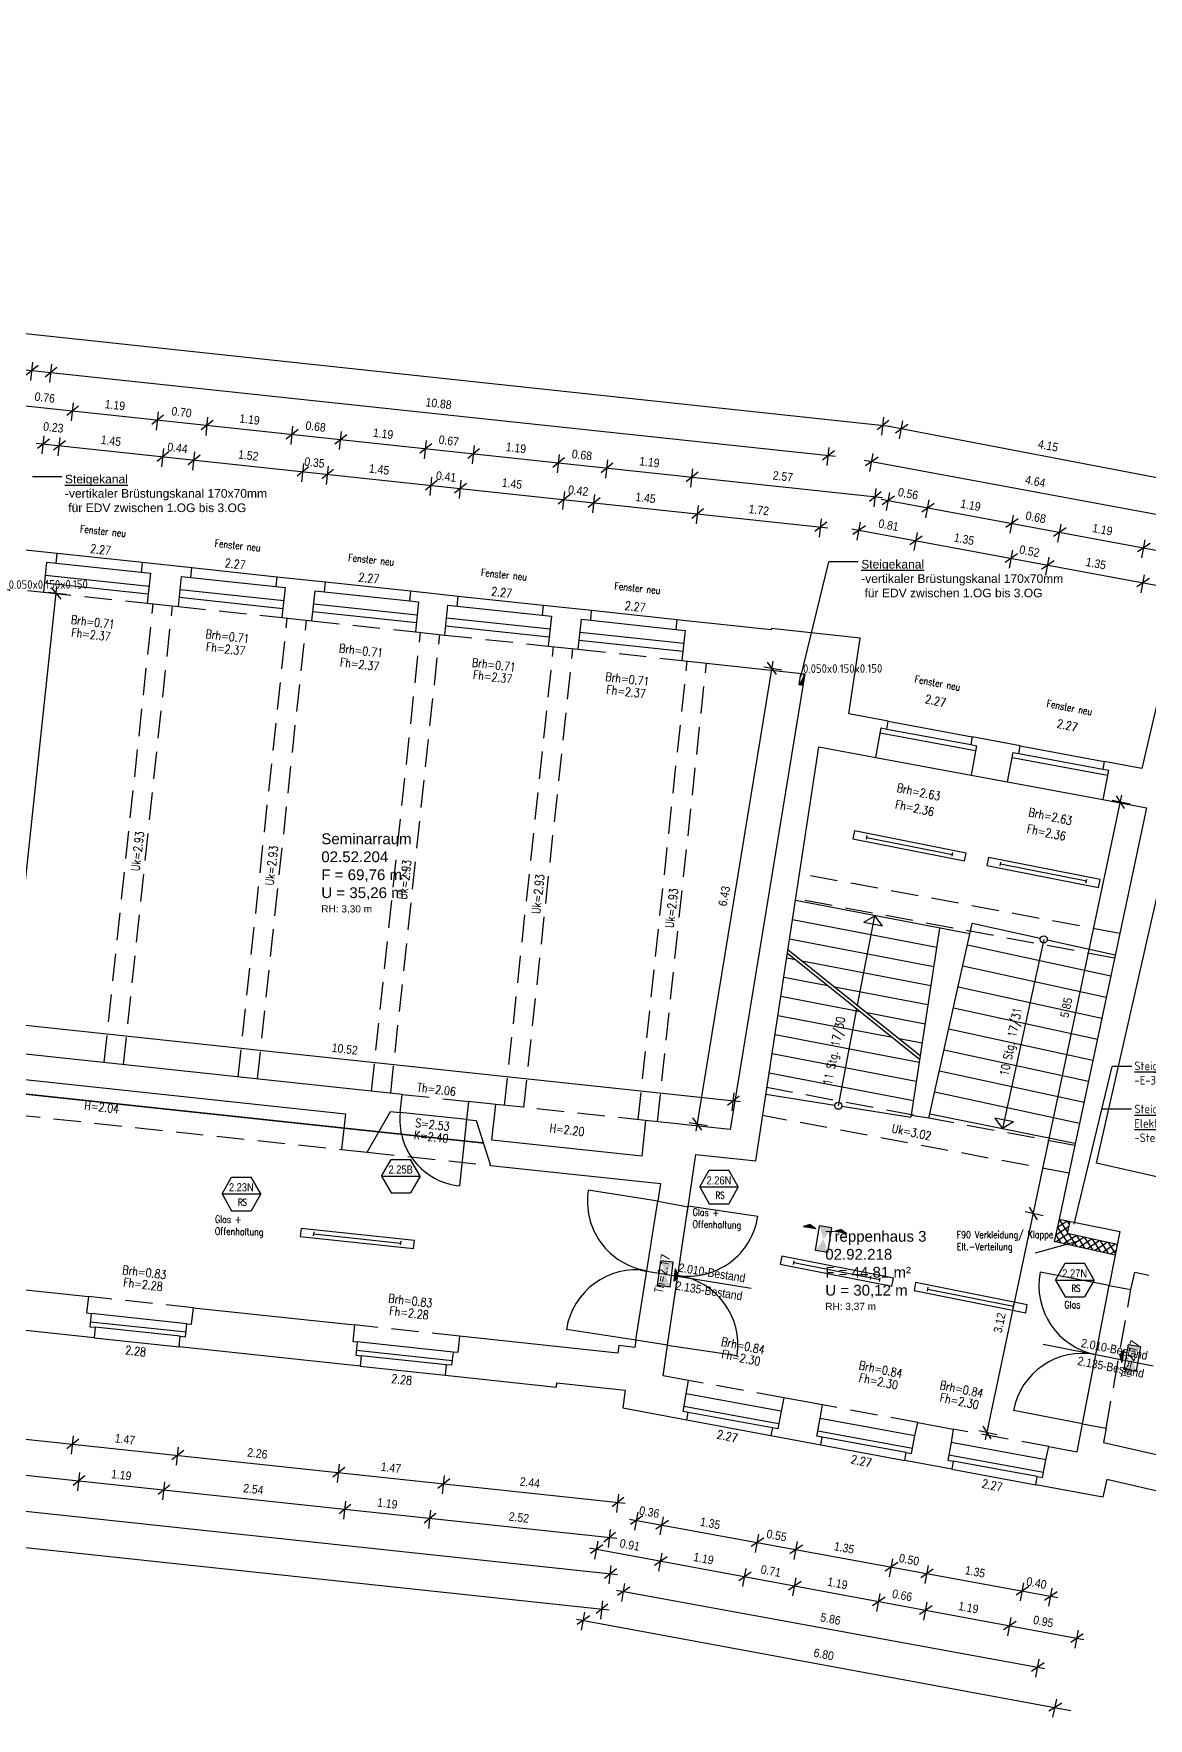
# Model space of a CAD drawing. Header units: metres. Extents: x 374 to 510, y -373 to -311.
# Drawn here: x 457.58 to 473.1, y -344.45 to -321 of the extents above; entities that cross this region are included whole.
import ezdxf
from ezdxf.enums import TextEntityAlignment as Align

# ---------------------------------------------------------------- set-up
doc = ezdxf.new("R2010")
doc.units = ezdxf.units.M
doc.header["$LTSCALE"] = 0.03
for name, pattern in [('AUSGEZOGEN', [0]), ('DOT', [0]), ('GESTRICHELT', [9, 6, -3]), ('STRICHLINIE', [19.05, 12.7, -6.35])]:
    doc.linetypes.add(name, pattern=pattern)
doc.layers.get('0').update_dxf_attribs({"linetype": 'CONTINUOUS'})
for name, color, linetype in [('A_abriss', 44, '_ABBRUCH'), ('A_ansicht', 9, 'CONTINUOUS'), ('A_bemaßung', 2, 'CONTINUOUS'), ('A_BRANDSCHUTZ', 10, 'CONTINUOUS'), ('A_Elektro', 1, 'CONTINUOUS'), ('A_fenster', 7, 'CONTINUOUS'), ('A_höhen', 3, 'CONTINUOUS'), ('A_NR_TÜR', 1, 'CONTINUOUS'), ('A_räume', 5, 'CONTINUOUS'), ('A_schraffur', 10, 'CONTINUOUS'), ('A_text', 5, 'CONTINUOUS'), ('A_treppe', 3, 'CONTINUOUS'), ('A_trockenbau', 2, 'CONTINUOUS'), ('A_Tuernummern', 1, 'CONTINUOUS'), ('A_TXT-TUER', 1, 'CONTINUOUS'), ('A_türen', 9, 'CONTINUOUS'), ('A_verdeckt', 8, 'STRICHLINIE'), ('A_wände', 4, 'CONTINUOUS'), ('E__DURCHBR', 2, 'CONTINUOUS'), ('E__LEUCHTEN', 6, 'AUSGEZOGEN'), ('E__VERSYS', 2, 'AUSGEZOGEN')]:
    doc.layers.add(name, color=color, linetype=linetype)
doc.styles.add('arial-n', font='ARIALN.TTF')
doc.styles.add('BOLDSIMP_FNT', font='TXT', dxfattribs={"height": 1})
doc.styles.add('ISO9', font='iso8.shx', dxfattribs={"height": 0.12})
doc.styles.add('NORM', font='simplex.shx', dxfattribs={"width": 0.7, "bigfont": 'bigfont.shx'})
doc.styles.add('PITSIMP8', font='PITSIMP8.SHX')
doc.styles.add('SIMPLEX', font='simplex.shx', dxfattribs={"width": 0.8, "height": 0.1})
doc.styles.get("Standard").update_dxf_attribs({"font": 'ARIAL.TTF', "height": 1})
doc.linetypes.add('_ABBRUCH', pattern='A,25,[101,cadkon.shx,S=3.5,R=0,X=0,Y=0],25', length=50)

# ---------------------------------------------------------------- blocks, each defined once
blk = doc.blocks.new('SLASH1')
at = {"layer": 'A_bemaßung', "color": 2, "linetype": 'Continuous'}
for p, q in [((0.07663, 0.07663), (-0.07319, -0.07319)), ((0, -0.14068), (0, 0.11466))]:
    blk.add_line(p, q, dxfattribs=at)
blk = doc.blocks.new('Tür-Nr')
at = {"layer": 'A_NR_TÜR'}
for p, q in [((-0.057, -108.865), (0.077, -108.632)), ((0.077, -108.632), (0.347, -108.632)), ((0.481, -108.865), (0.347, -108.632)), ((-0.057, -108.865), (0.481, -108.865)), ((-0.057, -108.865), (0.077, -109.098)), ((0.481, -108.865), (0.347, -109.098)), ((0.077, -109.098), (0.347, -109.098))]:
    blk.add_line(p, q, dxfattribs=at)
at = {"layer": 'A_TXT-TUER', "style": 'arial-n', "flags": 4}
blk.add_attdef('TÜR-NR.', text='', height=0.113, dxfattribs=at).set_placement((0.211, -108.772), align=Align.MIDDLE_CENTER)
at = {"layer": 'A_TXT-TUER', "style": 'NORM', "width": 0.7}
for tag, flags, p in [('BRANDSCHUTZ', 4, (0.229, -108.981)), ('ABMESSUNG', 5, (0.214, -109.333)), ('DIN', 5, (0.214, -109.198)), ('MATERIAL', 5, (0.214, -109.467)), ('WANDART', 5, (0.214, -109.601)), ('ZARGE', 5, (0.214, -109.736)), ('BESCHLÄGE', 5, (0.214, -110.005)), ('SCHLOSS', 5, (0.214, -109.87)), ('SONSTIGES', 5, (0.214, -110.139))]:
    blk.add_attdef(tag, text='', height=0.0784, dxfattribs=dict(at, flags=flags)).set_placement(p, align=Align.MIDDLE_CENTER)
blk = doc.blocks.new('Deckendurchbruch')
for p, q in [((1, 1), (0, 1)), ((0, 1), (0, 0)), ((0, 0), (1, 0)), ((1, 0), (1, 1))]:
    blk.add_line(p, q)
blk.add_solid([(0, 0), (1, 1), (0, 1)])
blk = doc.blocks.new('A$C323A5F6B')
at = {"layer": 'E__DURCHBR', "color": 2, "linetype": 'Continuous', "ltscale": 5}
ref = blk.add_blockref('Deckendurchbruch', (59.082, 19.219), dxfattribs=dict(at, xscale=0.05300000142002857, yscale=0.1499999999999773, zscale=1.1, rotation=171.2059939424837))
ref.add_attrib('EC_DIM', '0.050x0.150x0.150', (59.066, 19.239), dxfattribs={"color": 2, "linetype": 'Continuous', "height": 0.12, "rotation": 0.2029, "style": 'ISO9'})
ref = blk.add_blockref('Deckendurchbruch', (70.143, 18.048), dxfattribs=dict(at, xscale=0.05300000142002857, yscale=0.1499999999999773, zscale=1.1, rotation=171.2059939424837))
ref.add_attrib('EC_DIM', '0.050x0.150x0.150', (70.126, 18.068), dxfattribs={"color": 2, "linetype": 'Continuous', "height": 0.12, "rotation": 0.2029, "style": 'ISO9'})
blk = doc.blocks.new('A$C21574063')
at = {"layer": 'E__VERSYS', "color": 7, "linetype": 'Continuous', "ltscale": 5}
for p, q in [((59.807, 20.799), (59.397, 20.799)), ((70.096, 18.013), (70.483, 19.613)), ((70.894, 19.613), (70.483, 19.613)), ((73.901, 10.393), (74.431, 12.587)), ((74.705, 12.587), (74.431, 12.587)), ((74.698, 11.993), (74.288, 11.993))]:
    blk.add_line(p, q, dxfattribs=at)
at = {"layer": 'E__VERSYS', "color": 7, "char_height": 0.12, "attachment_point": 7}
for insert in [(59.849, 20.306), (70.935, 19.12)]:
    blk.add_mtext('{\\LSteigekanal\\P}-vertikaler Brüstungskanal 170x70mm \\P für EDV zwischen 1.OG bis 3.OG', dxfattribs=dict(at, insert=insert))
at = {"layer": 'E__VERSYS', "color": 7, "insert": (74.739, 11.5), "char_height": 0.12, "attachment_point": 7, "style": 'ISO9'}
blk.add_mtext('{\\LSteigetrasse von UG bis 3. OG für SIB\\P}-E-30 C-Schiene + Bügelschellen B=100mm \\P\\P{\\LSteigetrasse von UG bis 3. OG für  \\PElektro, Hausalarm, LWL und EDV\\P}-Steigekanal PVC B/H=150x60mm', dxfattribs=at)
blk = doc.blocks.new('A$C56D64A2A')
at = {"layer": 'E__VERSYS', "color": 3, "linetype": 'GESTRICHELT', "ltscale": 5, "const_width": 0.02}
blk.add_lwpolyline([(20.731, 16.326), (65.675, 11.523)], dxfattribs=at)
blk = doc.blocks.new('PU1')
at = {"color": 3}
for p, q in [((-119, -55), (-119, 70)), ((-119, 70), (131, 70)), ((131, -55), (131, 70)), ((-119, -55), (131, -55)), ((-56, -87), (69, -87)), ((6, -118), (-56, -87)), ((6, -118), (69, -87))]:
    blk.add_line(p, q, dxfattribs=at)
for points in [[(-119, 70), (-119, -55), (131, -55), (131, 70)], [(69, -87), (-56, -87), (6, -118)]]:
    blk.add_solid(points, dxfattribs=at)
blk = doc.blocks.new('2DEL_458')
for p, q in [((-0.384, -0.236), (-0.384, 0.236)), ((0.384, -0.236), (0.384, 0.236)), ((-0.384, 0), (0.384, 0))]:
    blk.add_line(p, q)
blk.add_lwpolyline([(-0.5, -0.5), (0.5, -0.5), (0.5, 0.5), (-0.5, 0.5)], close=True)
at = {"style": 'PITSIMP8', "flags": 9}
for tag, p in [('RAUM/GRUPPE', (-0.03, 0.159)), ('BEZEICHNUNG', (-0.03, 0.179)), ('VOLUMENSTROM', (-0.03, 0.039)), ('DRUCK/-STUFE', (-0.03, 0.019)), ('POS.NR.G-LV', (-0.03, 0.139)), ('ANSCHLUSS', (-0.03, -0.001)), ('KENNUNG', (-0.03, 0.079)), ('LEISTUNG', (-0.03, 0.059)), ('FABRIKAT', (-0.03, 0.119)), ('TYP', (-0.03, 0.099)), ('SPANNUNG/FREQUENZ', (-0.03, -0.121)), ('TEMPERATUR', (-0.03, -0.061)), ('SCHUTZART', (-0.03, -0.101)), ('DREHZAHL', (-0.03, -0.081)), ('GROESSE', (-0.03, -0.021)), ('GEWICHT', (-0.03, -0.141)), ('DN', (-0.03, -0.041)), ('FREI', (-0.03, -0.161)), ('FREI', (-0.03, -0.181)), ('FREI', (-0.03, -0.201))]:
    blk.add_attdef(tag, text='', height=0.01, dxfattribs=at).set_placement(p, align=Align.MIDDLE)
blk = doc.blocks.new('PL_PR')
at = {"color": 3}
for p, q in [((123, 155), (92, 217)), ((92, 217), (92, 92)), ((-127, -64), (-127, 61)), ((-127, 61), (123, 61)), ((123, 155), (92, 92)), ((123, -64), (123, 61)), ((-127, -64), (123, -64)), ((92, -220), (92, -95)), ((123, -158), (92, -95)), ((123, -158), (92, -220))]:
    blk.add_line(p, q, dxfattribs=at)
for points in [[(92, 92), (92, 217), (123, 155)], [(-127, 61), (-127, -64), (123, -64), (123, 61)], [(92, -95), (92, -220), (123, -158)]]:
    blk.add_solid(points, dxfattribs=at)

msp = doc.modelspace()

# ---------------------------------------------------------------- hatches: boundary and pattern name
at = {"layer": 'A_schraffur', "linetype": 'Continuous'}
h = msp.add_hatch(dxfattribs=at)
h.set_pattern_fill('ANSI37', color=256, scale=0.025, style=0)
h.set_pattern_definition([(123.032, (471.85656, -337.50235), (-0.066545, -0.0432684), []), (213.032, (471.85656, -337.50235), (0.0432684, -0.066545), [])])
h.paths.add_polyline_path([(471.9661, -337.70114), (472.00353, -337.53244), (471.85656, -337.50235), (471.78716, -337.81509), (472.63586, -338.00341), (472.66439, -337.8561)])

# ---------------------------------------------------------------- linework, layer by layer
at = {"layer": 'A_abriss', "ltscale": 0.3}
for p, q in [((466.2671, -337.25355), (465.29899, -337.10175)), ((465.96356, -339.18976), (466.2671, -337.25355)), ((465.96356, -339.18976), (464.99545, -339.03799))]:
    msp.add_line(p, q, dxfattribs=at)
for centre, start, end in [((466.26711, -337.25353), 171.089813, 261.089895), ((465.96356, -339.18977), 81.090297, 171.089722)]:
    msp.add_arc(centre, 0.97994, start, end, dxfattribs=at)
at = {"layer": 'A_ansicht', "color": 9, "linetype": 'Continuous'}
for p, q in [((459.08944, -328.3624), (457.90622, -328.23605)), ((460.96377, -328.56258), (459.78056, -328.43621)), ((457.73186, -328.64427), (459.17356, -328.79833)), ((459.6062, -328.84457), (461.04789, -328.99865)), ((462.82319, -328.76117), (461.63999, -328.63481)), ((464.67268, -328.95871), (463.48948, -328.83232)), ((461.4656, -329.04329), (462.9073, -329.19734)), ((466.53208, -329.15729), (465.34668, -329.03069)), ((463.31507, -329.24093), (464.75677, -329.39501)), ((465.17448, -329.43964), (466.61619, -329.59375)), ((469.47655, -330.57121), (470.6465, -330.78843)), ((471.31172, -330.91196), (472.48167, -331.12919)), ((469.30168, -331.07479), (470.6289, -331.32126)), ((471.13682, -331.41567), (472.46403, -331.66213)), ((459.71268, -338.95894), (458.38034, -338.81654)), ((458.41953, -339.15569), (459.60272, -339.28206)), ((463.41657, -339.35474), (462.08423, -339.21238)), ((462.12345, -339.55127), (463.30665, -339.67765)), ((467.98171, -340.17809), (466.66386, -339.93596)), ((466.67314, -340.29867), (467.8431, -340.51593)), ((469.84662, -340.52049), (468.52877, -340.27837)), ((468.53737, -340.64481), (469.70726, -340.86205)), ((471.66978, -340.85565), (470.35191, -340.61354)), ((470.35989, -340.98324), (471.52982, -341.20046))]:
    msp.add_line(p, q, dxfattribs=at)
at = {"layer": 'A_bemaßung', "linetype": 'Continuous'}
for p, q in [((418.38188, -320.99748), (469.50091, -326.46053)), ((418.34894, -321.49681), (468.74074, -326.88214)), ((418.27561, -321.99183), (469.39466, -327.45486)), ((469.4833, -326.4621), (473.86943, -327.30211)), ((457.61279, -326.69859), (468.63446, -327.87648)), ((469.1472, -326.93641), (473.90488, -327.81721)), ((469.37759, -327.47874), (473.6564, -328.27088)), ((468.97022, -327.89251), (473.7279, -328.77329)), ((457.19874, -335.27817), (457.90252, -328.69264)), ((466.79954, -336.27778), (467.87178, -329.73626)), ((470.82912, -340.57442), (472.72678, -331.6)), ((456.7547, -334.72787), (467.41765, -335.8674)), ((417.85116, -336.33139), (465.81174, -341.4569)), ((418.17204, -336.86852), (465.69501, -341.94727)), ((417.7449, -337.32572), (465.70547, -342.45124)), ((417.11072, -337.7608), (465.58874, -342.94162)), ((465.87302, -341.67862), (471.83594, -342.77018)), ((465.31636, -342.08177), (472.20059, -343.3562)), ((465.69174, -342.66899), (471.65467, -343.76056)), ((465.13329, -343.0708), (472.01751, -344.34524))]:
    msp.add_line(p, q, dxfattribs=at)
at = {"layer": 'A_bemaßung'}
for p, q in [((466.02871, -338.2135), (467.56778, -338.46359)), ((471.63353, -339.2436), (473.16292, -339.54725))]:
    msp.add_line(p, q, dxfattribs=at)
at = {"layer": 'A_fenster', "color": 10, "linetype": 'Continuous'}
for p, q in [((457.89193, -328.36971), (459.07513, -328.49617)), ((459.76625, -328.57001), (460.94947, -328.69647)), ((461.62569, -328.76872), (462.80888, -328.89517)), ((463.47513, -328.96638), (464.65833, -329.09282)), ((465.33457, -329.1651), (466.51775, -329.29155)), ((469.45648, -330.67937), (470.6264, -330.89663)), ((469.36505, -330.73358), (470.69227, -330.98003)), ((471.20019, -331.07431), (472.52743, -331.32077)), ((471.29165, -331.02008), (472.46157, -331.23735))]:
    msp.add_line(p, q, dxfattribs=at)
at = {"layer": 'A_fenster', "linetype": 'Continuous'}
for p, q in [((457.74357, -328.53486), (459.18526, -328.68894)), ((459.61789, -328.73519), (461.05957, -328.88926)), ((461.47729, -328.93389), (462.91899, -329.08799)), ((463.32676, -329.13153), (464.76847, -329.28564)), ((465.18617, -329.33027), (466.62788, -329.48435)), ((459.69991, -339.07825), (458.36756, -338.93585)), ((459.61844, -339.13491), (458.43526, -339.00847)), ((463.40384, -339.47408), (462.07149, -339.33169)), ((463.32233, -339.53074), (462.13916, -339.4043)), ((467.9492, -340.3551), (466.63134, -340.11298)), ((467.86269, -340.4104), (466.69235, -340.19539)), ((469.8141, -340.69752), (468.49625, -340.4554)), ((469.72756, -340.75282), (468.55721, -340.53779)), ((471.63725, -341.03267), (470.31938, -340.79054)), ((471.55071, -341.08796), (470.38039, -340.87295))]:
    msp.add_line(p, q, dxfattribs=at)
at = {"layer": 'A_text'}
msp.add_line((471.52799, -337.97394), (472.11121, -337.81017), dxfattribs=at)
at = {"layer": 'A_treppe', "linetype": 'Continuous'}
for p, q in [((470.61379, -333.5318), (468.18394, -333.06677)), ((468.14328, -333.3333), (470.15067, -333.71735)), ((470.1913, -333.45095), (469.78959, -336.08538)), ((470.04019, -336.09884), (470.64599, -333.38763)), ((471.59187, -333.59698), (470.64599, -333.38763)), ((468.10266, -333.5998), (470.11003, -333.98386)), ((470.57995, -333.68332), (472.57406, -334.11736)), ((472.6354, -333.82794), (471.68953, -333.6186)), ((468.06202, -333.86634), (468.18302, -333.88949)), ((468.27603, -333.90729), (470.06939, -334.25038)), ((470.51462, -333.9756), (472.51198, -334.41034)), ((468.02137, -334.13284), (468.63343, -334.24994)), ((467.98074, -334.39934), (469.08385, -334.61039)), ((468.72642, -334.26772), (470.02877, -334.51687)), ((470.44933, -334.26785), (472.44985, -334.7033)), ((467.94011, -334.66586), (469.53427, -334.97086)), ((469.17684, -334.62817), (469.98812, -334.78338)), ((470.384, -334.56013), (472.38777, -334.99629)), ((467.89947, -334.93237), (469.90686, -335.31642)), ((470.3187, -334.85243), (472.32566, -335.28925)), ((469.62726, -334.98864), (469.94749, -335.04992)), ((470.25339, -335.14466), (472.26356, -335.58222)), ((467.85883, -335.19889), (469.86623, -335.58293)), ((467.81818, -335.46538), (469.82557, -335.84944)), ((470.18808, -335.43695), (472.20145, -335.87518)), ((467.7729, -335.76246), (468.73189, -335.91602)), ((470.12277, -335.72921), (472.13938, -336.16813)), ((468.83063, -335.93184), (469.78959, -336.08538)), ((470.04019, -336.09884), (469.79328, -336.06121)), ((470.05423, -336.03599), (472.08036, -336.4466))]:
    msp.add_line(p, q, dxfattribs=at)
at = {"layer": 'A_treppe', "color": 1, "linetype": 'Continuous'}
for p, q in [((469.04883, -334.52574), (469.28762, -333.27799)), ((469.13456, -333.3705), (469.28762, -333.27799)), ((469.39571, -333.42048), (469.28762, -333.27799)), ((469.13456, -333.3705), (469.39571, -333.42048)), ((471.64069, -333.60779), (471.06728, -336.24129)), ((468.78125, -335.92394), (469.03943, -334.57487)), ((470.96076, -336.09763), (471.0673, -336.24127)), ((471.22137, -336.15044), (470.96076, -336.09763)), ((471.22137, -336.15044), (471.0673, -336.24127))]:
    msp.add_line(p, q, dxfattribs=at)
for centre in [(471.64069, -333.60778), (468.78127, -335.92391)]:
    msp.add_circle(centre, 0.05, dxfattribs=at)
at = {"layer": 'A_trockenbau'}
for p, q in [((471.85656, -337.50235), (471.78716, -337.81509)), ((472.00353, -337.53244), (471.9661, -337.70114)), ((472.66439, -337.8561), (471.9661, -337.70114)), ((472.63586, -338.00341), (471.78716, -337.81509))]:
    msp.add_line(p, q, dxfattribs=at)
at = {"layer": 'A_türen', "linetype": 'Continuous'}
for q in [(462.68084, -336.01765), (463.50664, -337.0412)]:
    msp.add_line((463.6055, -336.11651), q, dxfattribs=at)
at = {"layer": 'A_türen', "color": 10, "linetype": 'Continuous'}
for p, q in [((466.40314, -339.25684), (466.69087, -337.31821)), ((466.69087, -337.31821), (467.6602, -337.46205)), ((472.55391, -338.42661), (471.59054, -338.24006)), ((472.18079, -340.35335), (472.55391, -338.42661)), ((466.40314, -339.25684), (467.37246, -339.4007)), ((472.18079, -340.35335), (471.21744, -340.1668))]:
    msp.add_line(p, q, dxfattribs=at)
at = {"layer": 'A_türen', "linetype": 'Continuous'}
msp.add_arc((463.6055, -336.11651), 0.92995, 173.897345, 263.897599, dxfattribs=at)
at = {"layer": 'A_türen', "color": 10, "linetype": 'Continuous'}
for centre, radius, start, end in [((466.69087, -337.31819), 0.97994, 261.558156, 351.558238), ((466.40314, -339.25685), 0.97994, 351.558329, 81.557754), ((472.55391, -338.42661), 0.98127, 169.040709, 259.039092), ((472.18079, -340.35335), 0.98126, 79.041169, 169.040487)]:
    msp.add_arc(centre, radius, start, end, dxfattribs=at)
at = {"layer": 'A_verdeckt', "linetype": 'STRICHLINIE'}
for p, q in [((457.71805, -328.77351), (459.15976, -328.92758)), ((458.55929, -335.32299), (459.24185, -328.93626)), ((458.82773, -335.35167), (459.51027, -328.96514)), ((459.59237, -328.97384), (461.03409, -329.12788)), ((460.42616, -335.5225), (461.10872, -329.13577)), ((460.69462, -335.55119), (461.37714, -329.16466)), ((461.45179, -329.17253), (462.89351, -329.32661)), ((462.28061, -335.72068), (462.96316, -329.33394)), ((462.54906, -335.74936), (463.23157, -329.36282)), ((463.30128, -329.37019), (464.74296, -329.52427)), ((464.13505, -335.91887), (464.81761, -329.53214)), ((464.40351, -335.94755), (465.08602, -329.56101)), ((465.16067, -329.5689), (466.60236, -329.72296)), ((465.99445, -336.11758), (466.67696, -329.73104)), ((466.2629, -336.14628), (466.94541, -329.7599)), ((472.69977, -333.52428), (468.24079, -332.69395)), ((472.62678, -333.86867), (468.18771, -333.04207)), ((455.01482, -335.80184), (461.86539, -336.53396)), ((462.7077, -335.76633), (463.64232, -335.86621)), ((472.07344, -336.47911), (467.7867, -335.67204)), ((466.09817, -336.12866), (464.01019, -335.90552)), ((471.9919, -336.86377), (467.72741, -336.06086)), ((462.21932, -336.57177), (463.93939, -336.75558)), ((466.40287, -339.25862), (466.68879, -337.33112)), ((459.80173, -338.73716), (458.34015, -338.58096)), ((472.51, -340.4145), (472.85429, -338.48239)), ((463.50562, -339.13299), (462.04404, -338.97676)), ((468.02167, -339.99224), (466.69397, -339.74831)), ((469.88654, -340.33465), (468.55889, -340.09073)), ((471.70972, -340.66981), (470.38201, -340.42588))]:
    msp.add_line(p, q, dxfattribs=at)
at = {"layer": 'A_verdeckt', "linetype": 'Continuous'}
for p, q in [((468.07974, -333.75019), (469.92099, -335.22371)), ((468.07202, -333.80065), (469.91329, -335.2742))]:
    msp.add_line(p, q, dxfattribs=at)
at = {"layer": 'A_wände', "linetype": 'Continuous'}
for points in [[(457.49386, -328.75259), (457.71805, -328.77351), (457.76269, -328.35591), (457.89193, -328.36971), (457.90622, -328.23605), (457.15535, -328.15583)], [(459.15976, -328.92758), (459.59237, -328.97384), (459.63701, -328.55621), (459.76625, -328.57001), (459.78056, -328.43621), (459.08944, -328.3624), (459.07513, -328.49617), (459.20438, -328.50997), (459.15976, -328.92758)], [(461.03409, -329.12788), (461.45179, -329.17253), (461.49642, -328.75491), (461.62569, -328.76872), (461.63999, -328.63481), (460.96377, -328.56258), (460.94947, -328.69647), (461.07874, -328.71026), (461.03409, -329.12788)], [(463.34592, -328.95257), (463.47513, -328.96638), (463.48948, -328.83232), (462.82319, -328.76117), (462.80888, -328.89517), (462.93812, -328.90899), (462.89351, -329.32661), (463.30128, -329.37019), (463.34592, -328.95257)], [(464.74296, -329.52427), (465.16067, -329.5689), (465.20529, -329.15129), (465.33457, -329.1651), (465.34668, -329.03069), (464.67268, -328.95871), (464.65833, -329.09282), (464.78761, -329.10665), (464.74296, -329.52427)], [(468.92579, -330.46894), (469.0845, -329.41583), (467.84552, -329.27884), (467.84356, -329.29737), (466.53208, -329.15729), (466.51775, -329.29155), (466.647, -329.30536), (466.60205, -329.72607), (468.31653, -329.9105), (467.27572, -336.2545), (466.09817, -336.12866), (466.04503, -336.62578), (463.95706, -336.40266), (464.01019, -335.90552), (463.63236, -335.86514), (463.6055, -336.11651), (463.73973, -336.1309), (463.93937, -336.75562), (466.30357, -337.0083), (466.26717, -337.25383), (466.68879, -337.33112), (466.79678, -336.60282), (467.63125, -336.69145), (468.51008, -330.92778), (469.30168, -331.07479), (469.37784, -330.66475), (469.45648, -330.67937), (469.47655, -330.57121), (468.92579, -330.46894)], [(473.24333, -330.21521), (473.00753, -331.22683), (472.48167, -331.12919)], [(471.21299, -331.00549), (471.29165, -331.02008), (471.31172, -330.91196), (470.6465, -330.78843), (470.6264, -330.89663), (470.70505, -330.91124), (470.62889, -331.32135), (471.13682, -331.41567), (471.21299, -331.00549)], [(473.23502, -336.91963), (472.37697, -336.72501), (473.69322, -330.92212)], [(472.48167, -331.12919), (472.46157, -331.23735), (472.54023, -331.25195), (472.46403, -331.66213), (473.07058, -331.77491), (471.85656, -337.50235), (472.69947, -337.67495), (472.55391, -338.42661), (472.8543, -338.48239), (472.90921, -338.24011), (473.10425, -338.28437)], [(455.06797, -335.30466), (461.91853, -336.0368), (461.86539, -336.53396), (462.21932, -336.57177), (462.54659, -336.00331), (462.68084, -336.01765), (462.7077, -335.76633), (456.81163, -335.13623)], [(458.38034, -338.81654), (458.36067, -339.00051), (458.43526, -339.00847), (458.41952, -339.1557), (455.85901, -338.88221), (455.87475, -338.73483), (455.94933, -338.74281), (455.96898, -338.55886), (456.0336, -338.56575), (456.05804, -338.33706), (458.34013, -338.58094), (458.3157, -338.80964), (458.38034, -338.81654)], [(459.61844, -339.13491), (459.69301, -339.14287), (459.71268, -338.95894), (459.77728, -338.96585), (459.80173, -338.73716), (462.04406, -338.97678), (462.01961, -339.20548), (462.08423, -339.21238), (462.06458, -339.39633), (462.13916, -339.4043), (462.12345, -339.55127), (459.60272, -339.28206), (459.61844, -339.13491)], [(464.86295, -339.78461), (465.81469, -339.88626), (465.77887, -340.13261), (466.67314, -340.29867), (466.69235, -340.19539), (466.61857, -340.18183), (466.66386, -339.93596), (466.69397, -339.74831), (466.33992, -339.68328), (466.40287, -339.25862), (465.96356, -339.18976), (465.94811, -339.28841), (465.72423, -339.26449), (465.71307, -339.3689), (463.50562, -339.13299), (463.48119, -339.36167), (463.41657, -339.35474), (463.39692, -339.5387), (463.32233, -339.53074), (463.30665, -339.67765), (464.85673, -339.8432), (464.86295, -339.78461)], [(468.48347, -340.52423), (468.52877, -340.27837), (468.55889, -340.09073), (468.02167, -339.99224), (467.98665, -340.179), (467.93643, -340.42396), (467.86269, -340.4104), (467.8431, -340.51593), (468.53737, -340.64481), (468.55721, -340.53779), (468.48347, -340.52423)], [(470.34699, -340.61262), (470.35191, -340.61354), (470.30662, -340.85938), (470.38039, -340.87295), (470.35989, -340.98324), (469.70726, -340.86205), (469.72756, -340.75282), (469.80134, -340.76636), (469.84662, -340.52049), (469.88654, -340.33465), (470.38201, -340.42588), (470.35191, -340.61354), (470.34699, -340.61262)], [(475.47992, -341.53029), (475.43899, -341.71067), (475.51213, -341.72726), (475.47869, -341.87466), (473.42902, -341.40974), (473.44487, -341.34), (472.51839, -341.12985), (472.46576, -341.37425), (471.52982, -341.20046), (471.55071, -341.08796), (471.62448, -341.10152), (471.66978, -340.85565), (471.70972, -340.66981), (472.10551, -340.74209), (472.18079, -340.35335), (472.51, -340.4145), (472.47363, -340.61254), (475.46741, -341.29162), (475.41652, -341.51591), (475.47992, -341.53029)]]:
    msp.add_lwpolyline(points, dxfattribs=at)

# ---------------------------------------------------------------- block references
at = {"layer": 'A_bemaßung', "color": 7}
for p, rotation in [((457.55496, -325.68672), 353.8999999999999), ((457.81848, -325.71488), 353.8999999999999), ((458.1185, -326.24981), 353.8999999999999), ((459.30169, -326.37625), 353.8999999999999), ((459.99281, -326.45011), 353.8999999999999), ((461.176, -326.57655), 353.8999999999999), ((469.40147, -326.4499), 353.8999999999999), ((469.66008, -326.50211), 349.4810880000001), ((457.71224, -326.70922), 353.8999999999999), ((457.9361, -326.73317), 353.8999999999999), ((461.85222, -326.64882), 353.8999999999999), ((463.03541, -326.77527), 353.8999999999999), ((463.70171, -326.84648), 353.8999999999999), ((459.37779, -326.88724), 353.8999999999999), ((459.81042, -326.93347), 353.8999999999999), ((461.32674, -327.0955), 353.8999999999999), ((464.8849, -326.97293), 353.8999999999999), ((465.5589, -327.04495), 353.8999999999999), ((468.64131, -326.87151), 353.8999999999999), ((469.24553, -326.95467), 349.477083), ((461.66985, -327.13218), 353.8999999999999), ((463.11155, -327.28624), 353.8999999999999), ((463.51932, -327.32982), 353.8999999999999), ((466.7443, -327.17163), 353.8999999999999), ((464.96104, -327.48391), 353.8999999999999), ((465.37872, -327.52856), 353.8999999999999), ((469.29521, -327.44424), 353.8999999999999), ((469.47591, -327.49699), 349.479991), ((466.82042, -327.68261), 353.8999999999999), ((470.02674, -327.59895), 349.479991), ((468.53505, -327.86586), 353.8999999999999), ((469.06855, -327.91077), 349.479323), ((471.1968, -327.81555), 349.479991), ((471.86209, -327.93869), 349.479991), ((469.86024, -328.05731), 349.479323), ((473.03216, -328.15529), 349.479991), ((471.1876, -328.30302), 349.479323), ((471.69558, -328.39705), 349.479323), ((473.02294, -328.64275), 349.479323), ((457.89189, -328.79209), 83.9), ((467.8556, -329.83494), 80.68300800000003), ((472.70605, -331.69783), 78.03240199999999), ((467.31824, -335.85678), 353.8999999999999), ((466.81572, -336.17911), 80.68300800000003), ((471.49491, -337.42588), 78.03240199999999), ((471.49491, -337.42588), 78.03240199999999), ((458.12064, -340.63495), 353.8999999999999), ((470.84986, -340.4766), 78.03240199999999), ((459.58222, -340.79116), 353.8999999999999), ((458.20671, -341.147), 353.8999999999999), ((461.82455, -341.03078), 353.8999999999999), ((459.38989, -341.27345), 353.8999999999999), ((463.28612, -341.18699), 353.8999999999999), ((461.91063, -341.54285), 353.8999999999999), ((465.7123, -341.44628), 353.8999999999999), ((463.0938, -341.66927), 353.8999999999999), ((465.97139, -341.69668), 349.593818), ((466.32548, -341.7615), 349.593818), ((465.41469, -342.10004), 349.480775), ((465.59557, -341.93664), 353.8999999999999), ((467.65334, -342.00454), 349.593818), ((468.19058, -342.10289), 349.593818), ((466.30905, -342.26558), 349.480775), ((469.5184, -342.34593), 349.593818), ((465.60604, -342.44061), 353.8999999999999), ((467.47913, -342.48218), 349.480775), ((470.01396, -342.43663), 349.593818), ((470.01397, -342.43663), 349.593818), ((465.7901, -342.68706), 349.594022), ((468.17346, -342.6107), 349.480775), ((471.34183, -342.67968), 349.593818), ((471.73759, -342.75212), 349.593818), ((465.48931, -342.93097), 353.8999999999999), ((469.34349, -342.82728), 349.480775), ((469.99618, -342.94809), 349.480775), ((465.23161, -343.08907), 349.4809329999998), ((471.16624, -343.16468), 349.480775), ((472.10227, -343.33795), 349.480775), ((471.55632, -343.74252), 349.594022), ((471.79947, -344.29934), 347.2200000000001)]:
    msp.add_blockref('SLASH1', p, dxfattribs=dict(at, rotation=rotation))
at = {"layer": 'A_Elektro'}
for name in ['A$C21574063', 'A$C323A5F6B', 'A$C56D64A2A']:
    msp.add_blockref(name, (398.16436, -347.96634), dxfattribs=at)
at = {"layer": 'A_Tuernummern'}
ref = msp.add_blockref('Tür-Nr', (462.4761, -228.03923), dxfattribs=at)
ref.add_attrib('TÜR-NR.', '2.25B', dxfattribs={"layer": 'A_TXT-TUER', "height": 0.112896, "style": 'arial-n'}).set_placement((462.68745, -336.81157), align=Align.MIDDLE_CENTER)
ref = msp.add_blockref('Tür-Nr', (466.9075, -228.19065), dxfattribs=at)
ref.add_attrib('TÜR-NR.', '2.26N', dxfattribs={"layer": 'A_TXT-TUER', "height": 0.112896, "style": 'arial-n'}).set_placement((467.11885, -336.963), align=Align.MIDDLE_CENTER)
ref.add_attrib('BRANDSCHUTZ', 'RS', dxfattribs={"layer": 'A_TXT-TUER', "height": 0.1, "style": 'NORM', "width": 0.7}).set_placement((467.13616, -337.17158), align=Align.MIDDLE_CENTER)
ref = msp.add_blockref('Tür-Nr', (460.25755, -228.28752), dxfattribs=at)
ref.add_attrib('TÜR-NR.', '2.23N', dxfattribs={"layer": 'A_TXT-TUER', "height": 0.112896, "style": 'arial-n'}).set_placement((460.4689, -337.05986), align=Align.MIDDLE_CENTER)
ref.add_attrib('BRANDSCHUTZ', 'RS', dxfattribs={"layer": 'A_TXT-TUER', "height": 0.1, "style": 'NORM', "width": 0.7}).set_placement((460.48621, -337.26845), align=Align.MIDDLE_CENTER)
ref = msp.add_blockref('Tür-Nr', (471.85977, -229.48587), dxfattribs=at)
ref.add_attrib('TÜR-NR.', '2.27N', dxfattribs={"layer": 'A_TXT-TUER', "height": 0.112896, "style": 'arial-n'}).set_placement((472.07113, -338.25822), align=Align.MIDDLE_CENTER)
ref.add_attrib('BRANDSCHUTZ', 'RS', dxfattribs={"layer": 'A_TXT-TUER', "height": 0.1, "style": 'NORM', "width": 0.7}).set_placement((472.08844, -338.4668), align=Align.MIDDLE_CENTER)
at = {"layer": 'E__LEUCHTEN', "color": 2, "linetype": 'Continuous', "xscale": 1.584999999999969, "yscale": 0.1119999999999663, "zscale": 1.585, "rotation": 348.7889651893347}
for p in [(469.77332, -332.30695), (471.63706, -332.67635), (468.75994, -338.22707), (470.62368, -338.59648)]:
    msp.add_blockref('2DEL_458', p, dxfattribs=at)
at = {"layer": 'E__LEUCHTEN', "color": 7, "linetype": 'Continuous', "ltscale": 5}
for name, p, xscale, yscale, zscale, rotation in [('2DEL_458', (462.08427, -337.77189), 1.584999999999998, 0.1120000000000232, 1.585, 353.8999905678044), ('PL_PR', (468.57478, -337.78047), 0.001397000000014058, 0.001396999999997206, 0.001397, 80.77231503052248)]:
    msp.add_blockref(name, p, dxfattribs=dict(at, xscale=xscale, yscale=yscale, zscale=zscale, rotation=rotation))
at = {"layer": 'E__LEUCHTEN', "xscale": 0.001400528303839453, "yscale": 0.001400528303747706, "zscale": 0.001400528304, "rotation": 82.87680821583132}
msp.add_blockref('PU1', (466.38212, -338.27596), dxfattribs=at)
at = {"layer": 'E__LEUCHTEN', "color": 7, "xscale": 0.001399470505866249, "yscale": 0.001399470505930367, "zscale": 0.001399470506, "rotation": 259.6776838227134}
msp.add_blockref('PU1', (472.86348, -339.4243), dxfattribs=at)

# ---------------------------------------------------------------- texts
at = {"layer": 'A_bemaßung', "color": 7, "linetype": 'Continuous', "style": 'BOLDSIMP_FNT', "width": 0.9}
for s, rotation, p in [('0.76', 353.3, (457.58216, -326.14219)), ('1.19', 353.3, (458.55943, -326.24663)), ('0.70', 353.3, (459.48637, -326.34569)), ('10.88', 353.3, (463.02554, -326.22108)), ('0.23', 353.3, (457.70165, -326.55725)), ('1.19', 353.3, (460.43375, -326.44695)), ('0.68', 353.3, (461.35323, -326.54522)), ('1.19', 353.3, (462.29316, -326.64566)), ('1.45', 353.3, (458.50373, -326.74354)), ('0.44', 353.3, (459.43068, -326.84259)), ('0.67', 353.3, (463.20769, -326.7434)), ('1.19', 353.3, (464.14266, -326.84331)), ('4.15', 349.1, (471.5457, -326.80119)), ('1.52', 353.3, (460.41538, -326.94782)), ('0.35', 353.3, (461.33742, -327.04637)), ('0.68', 353.3, (465.06103, -326.94147)), ('1.19', 353.3, (466.00094, -327.04191)), ('1.45', 353.3, (462.23748, -327.14256)), ('0.41', 353.3, (463.16989, -327.2422)), ('1.45', 353.3, (464.08694, -327.3402)), ('2.57', 353.3, (467.85888, -327.24045)), ('4.64', 349.1, (471.36801, -327.29789)), ('0.42', 353.3, (465.009, -327.43874)), ('1.45', 353.3, (465.94636, -327.53891)), ('0.56', 349.1, (469.59606, -327.46826)), ('1.72', 353.3, (467.5245, -327.70759)), ('1.19', 349.1, (470.46658, -327.62959)), ('0.68', 349.1, (471.37417, -327.79743)), ('0.81', 349.1, (469.32428, -327.90723)), ('1.19', 349.1, (472.30194, -327.96933)), ('1.35', 349.1, (470.37619, -328.1021)), ('0.52', 349.1, (471.28633, -328.27031)), ('1.35', 349.1, (472.21154, -328.44183)), ('6.43', 79.3, (467.25989, -333.16145)), ('5.85', 78, (472.01824, -334.7153)), ('10.52', 353.3, (461.71917, -335.20813)), ('3.12', 78, (471.08946, -339.10455)), ('1.47', 353.3, (458.69821, -340.6464)), ('2.26', 353.3, (460.54251, -340.8435)), ('1.19', 353.3, (458.64765, -341.14384)), ('1.47', 353.3, (462.40212, -341.04222)), ('2.54', 353.3, (460.48681, -341.34039)), ('2.44', 353.3, (464.33578, -341.24887)), ('1.19', 353.3, (462.35155, -341.53967)), ('0.36', 349.1, (465.99301, -341.64957)), ('2.52', 353.3, (464.1838, -341.7355)), ('1.35', 349.1, (466.84152, -341.80519)), ('0.91', 349.1, (465.72176, -342.10601)), ('0.55', 349.1, (467.76652, -341.97426)), ('1.19', 349.1, (466.74891, -342.29621)), ('1.35', 349.1, (468.70659, -342.14658)), ('0.50', 349.1, (469.61076, -342.3118)), ('0.71', 349.1, (467.6862, -342.46958)), ('1.35', 349.1, (470.53001, -342.48033)), ('1.19', 349.1, (468.61328, -342.64133)), ('0.66', 349.1, (469.51456, -342.80799)), ('0.40', 349.1, (471.38429, -342.6364)), ('1.19', 349.1, (470.43601, -342.97873)), ('5.86', 349.1, (468.51751, -343.13685)), ('0.95', 349.1, (471.47896, -343.1717)), ('6.80', 349.1, (468.42234, -343.63048))]:
    msp.add_text(s, height=0.12, rotation=rotation, dxfattribs=at).set_placement(p, align=Align.BOTTOM_LEFT)
at = {"layer": 'A_bemaßung', "color": 7, "linetype": 'DOT', "style": 'BOLDSIMP_FNT', "width": 0.9}
for s, rotation, p in [('2.010-Bestand', 350.77043, (466.54272, -338.26954)), ('2.135-Bestand', 350.77043, (466.50195, -338.52043)), ('2.010-Bestand', 348.77043, (472.14526, -339.31753)), ('2.135-Bestand', 348.77043, (472.09576, -339.56686))]:
    msp.add_text(s, height=0.12, rotation=rotation, dxfattribs=at).set_placement(p, align=Align.BOTTOM_LEFT)
at = {"layer": 'A_BRANDSCHUTZ', "linetype": 'Continuous', "char_height": 0.1, "width": 1, "attachment_point": 1, "rotation": 359, "style": 'SIMPLEX'}
for insert in [(460.10443, -337.45297), (466.75438, -337.35611)]:
    msp.add_mtext('Glas + Offenhaltung', dxfattribs=dict(at, insert=insert))
at = {"layer": 'A_BRANDSCHUTZ', "linetype": 'Continuous', "insert": (471.92849, -338.64516), "char_height": 0.1, "width": 1, "attachment_point": 1, "style": 'SIMPLEX'}
msp.add_mtext('Glas', dxfattribs=at)
at = {"layer": 'A_höhen', "linetype": 'Continuous', "style": 'SIMPLEX', "width": 0.8}
for s, rotation, p in [('2.27', 353.3, (458.51058, -328.17988)), ('2.27', 353.3, (460.38491, -328.38006)), ('2.27', 353.3, (462.24434, -328.57866)), ('2.27', 353.3, (464.09384, -328.7762)), ('2.27', 353.3, (465.95212, -328.97467)), ('Brh=0.71', 353.3, (458.40278, -329.1886)), ('Fh=2.37', 353.3, (458.37613, -329.36249)), ('Brh=0.71', 353.3, (460.27708, -329.38889)), ('Fh=2.37', 353.3, (460.25044, -329.56279)), ('Brh=0.71', 353.3, (462.13651, -329.58763)), ('Fh=2.37', 353.3, (462.11615, -329.77837)), ('Brh=0.71', 353.3, (463.98599, -329.78528)), ('Fh=2.37', 353.3, (463.96814, -329.95203)), ('Brh=0.71', 353.3, (465.84538, -329.98402)), ('Fh=2.37', 353.3, (465.82672, -330.15874)), ('2.27', 348.2, (470.13456, -330.28664)), ('2.27', 348.2, (471.96972, -330.62736)), ('Fh=2.36', 348.2, (469.84351, -331.77912)), ('Brh=2.63', 348.2, (469.89903, -331.55486)), ('Brh=2.63', 348.2, (471.73417, -331.89557)), ('Uk=2.93', 83.3, (459.02344, -332.38078)), ('Fh=2.36', 348.2, (471.67866, -332.11986)), ('Uk=2.93', 83.3, (460.8903, -332.58027)), ('Uk=2.93', 83.3, (462.74474, -332.77846)), ('Uk=2.93', 83.3, (464.59918, -332.97669)), ('Uk=2.93', 83.3, (466.45882, -333.17303)), ('Th=2.06', 353.3, (463.18777, -335.69694)), ('H=2.04', 353.3, (458.52647, -335.94375)), ('S=2.53', 353.3, (463.13041, -336.18641)), ('K=2.40', 353.3, (463.11231, -336.3554)), ('H=2.20', 353.3, (465.00328, -336.25992)), ('Uk=3.02', 348.2, (469.80138, -336.29171)), ('Th=2.17', 79.1, (466.32935, -338.26052)), ('Brh=0.83', 353.3, (459.11937, -338.24279)), ('Fh=2.28', 353.3, (459.10131, -338.41181)), ('Brh=0.83', 353.3, (462.82326, -338.6386)), ('Fh=2.28', 353.3, (462.80522, -338.80763)), ('Brh=0.84', 348.2, (467.45603, -339.26569)), ('2.28', 353.3, (458.99811, -339.34064)), ('Fh=2.30', 348.2, (467.42535, -339.43288)), ('Th=2.17', 75.1, (472.84517, -339.45602)), ('Brh=0.84', 348.2, (469.37242, -339.59555)), ('2.28', 353.3, (462.702, -339.73648)), ('Fh=2.30', 348.2, (469.34171, -339.76274)), ('Brh=0.84', 348.2, (470.49747, -339.8707)), ('Fh=2.30', 348.2, (470.46674, -340.03786)), ('2.27', 348.2, (467.2362, -340.52527)), ('2.27', 348.2, (469.1004, -340.87141)), ('2.27', 348.2, (470.92294, -341.20985))]:
    msp.add_text(s, height=0.12, rotation=rotation, dxfattribs=at).set_placement(p, align=Align.MIDDLE_CENTER)
at = {"layer": 'A_räume', "linetype": 'Continuous', "char_height": 0.15, "width": 6.6459, "attachment_point": 1}
for s, insert in [('Seminarraum\\P02.52.204\\PF = 69,76 m²\\PU = 35,26 m\\P\\H0.1;RH: 3,30 m', (461.58292, -332.13279)), ('Treppenhaus 3\\P02.92.218\\PF = 44,81 m²\\PU = 30,12 m\\P{\\H0.6667x;RH: 3,37 m}', (468.59916, -337.66784))]:
    msp.add_mtext(s, dxfattribs=dict(at, insert=insert))
at = {"layer": 'A_text', "linetype": 'Continuous', "char_height": 0.1, "attachment_point": 1, "style": 'SIMPLEX'}
for s, insert, width, rotation in [('{\\Fsimplex.shx;Fenster neu}', (458.23029, -327.84028), 1, 354), ('{\\Fsimplex.shx;Fenster neu}', (460.10463, -328.04044), 1, 354), ('{\\Fsimplex.shx;Fenster neu}', (461.96406, -328.23904), 1, 354), ('{\\Fsimplex.shx;Fenster neu}', (463.81247, -328.44667), 1, 354), ('{\\Fsimplex.shx;Fenster neu}', (465.67075, -328.63492), 1, 354), ('{\\Fsimplex.shx;Fenster neu}', (469.85802, -329.93132), 1, 349.260186), ('{\\Fsimplex.shx;Fenster neu}', (471.69321, -330.27198), 1, 349.260186), ('F90 Verkleidung/ Klappe\\PElt.-Verteilung', (470.42856, -337.67056), 1.4068, 0.170955)]:
    msp.add_mtext(s, dxfattribs=dict(at, insert=insert, width=width, rotation=rotation))
at = {"layer": 'A_treppe', "color": 1, "linetype": 'Continuous', "style": 'SIMPLEX', "width": 0.8}
for s, p in [('11 Stg. 17/30', (468.72173, -335.16164)), ('10 Stg. 17/31', (471.18223, -335.03227))]:
    msp.add_text(s, height=0.12, rotation=78.5, dxfattribs=at).set_placement(p, align=Align.MIDDLE_CENTER)

doc.saveas('drawing.dxf')
